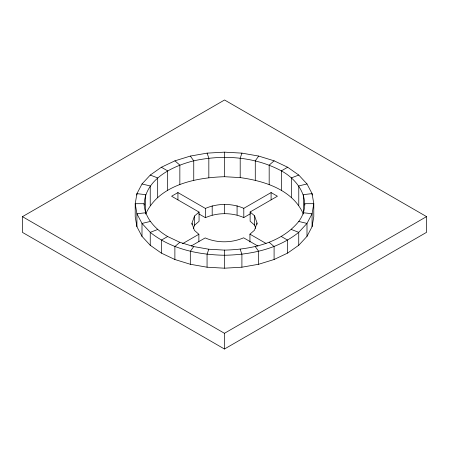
<?xml version="1.0" encoding="UTF-8"?>
<svg xmlns="http://www.w3.org/2000/svg" width="449" height="449" viewBox="0 0 449 449"><rect width="100%" height="100%" fill="white"/><g stroke="black" fill="none" stroke-linecap="round" stroke-linejoin="round"><path stroke-width="0.67" d="M144.112 205.098C144.786 179.448 172.04 166.225 193.749 160.821C222.917 154.439 254.768 156.544 281.355 170.873C299.651 180.666 312.874 202.432 298.765 221.452C281.057 243.206 251.232 249.498 224.483 250.11L224.483 268.193L207.062 267.206L190.314 264.27L174.88 259.511L161.343 253.101L150.247 245.289L141.996 236.376L136.917 226.706L135.211 216.648L135.211 203.711L136.923 193.654L142.007 183.978L150.263 175.065L161.365 167.247L174.908 160.837L190.342 156.072L207.096 153.137L224.517 152.149L241.938 153.131L258.686 156.067L274.12 160.826L287.657 167.236L298.753 175.048L307.004 183.961L312.083 193.631L313.789 203.689L313.789 216.631L312.077 226.689L306.993 236.359L298.737 245.272L287.629 253.084L274.092 259.5L258.658 264.265L241.904 267.2L224.483 268.193M224.517 152.149L224.517 176.71C195.579 177.613 158.924 184.881 145.656 214.072M224.483 250.11L208.802 249.223L207.062 254.263L207.062 267.206M241.938 153.131L240.198 158.177L240.198 177.596C264.388 180.958 292.804 189.764 303.35 214.055M191.981 224.522L191.981 223.204L194.512 216.014L199.064 212.091L171.602 196.235L177.933 192.582L205.395 208.437C217.372 203.178 231.802 203.094 243.801 208.325L271.089 192.57L277.415 196.224L250.127 211.979L250.127 221.217L254.6 225.101L255.7 228.361M193.362 228.524L194.512 225.258L194.512 216.014M250.127 211.979L254.6 215.857L257.019 223.035L254.488 230.225L249.936 234.154L249.936 242.073M208.802 249.223L193.721 246.58L190.314 251.333L190.314 264.27M258.686 156.067L255.279 160.815L255.279 180.24M193.721 246.58L179.825 242.292L174.88 246.568L174.88 259.511M274.12 160.826L269.175 165.103L269.175 184.528M194.512 225.258L199.064 221.329L199.064 212.091M22.45 216.665L224.545 99.987L426.55 216.614L426.55 232.335L224.455 349.013L22.45 232.386L22.45 216.665L224.455 333.293L426.55 216.614M179.825 242.292L167.645 236.522L161.343 240.164L161.343 253.101M287.657 167.236L281.355 170.873L281.355 190.297M182.502 243.717L198.873 234.266L194.4 230.382L191.981 223.204M191.252 245.968L205.199 237.914C217.198 243.15 231.628 243.061 243.605 237.802L257.934 246.074M198.828 213.887L205.395 217.675C217.372 212.416 231.802 212.332 243.801 217.563L250.469 213.713M298.753 175.048L291.345 177.905L291.345 197.324M157.655 229.495L150.247 232.346L141.996 223.434L136.917 213.763L135.211 203.711L144.112 203.706C144.6 218.321 155.775 229.473 167.645 236.522M150.224 221.469L141.996 223.434L141.996 236.376M307.004 183.961L298.776 185.925L298.776 205.35M145.65 212.764L136.917 213.763L136.917 226.706M224.517 176.71L240.198 177.596M303.344 212.747L312.077 213.746L312.077 226.689M142.007 183.978L150.235 185.942L150.235 205.367M298.765 221.452L306.993 223.417L312.077 213.746L313.789 203.689L304.888 203.689L304.888 205.075M150.263 175.065L157.672 177.922L157.672 197.341M291.328 229.478L298.737 232.329L306.993 223.417L306.993 236.359M161.365 167.247L167.668 170.889L167.668 190.309M281.332 236.511L287.629 240.148L287.629 253.084M249.936 234.154L266.055 243.459M174.908 160.837L179.847 165.114L179.847 184.533M269.153 242.28L274.092 246.557L274.092 259.5M255.251 246.574L258.658 251.322L258.658 264.265M190.342 156.072L193.749 160.821L193.749 180.245M207.096 153.137L208.83 158.177L208.83 177.602M240.17 249.217L241.904 254.263L241.904 267.2M312.083 194.995L312.083 193.631L303.35 194.636L303.35 213.365M298.737 245.272L298.737 232.329C277.953 249.083 250.632 254.796 224.483 255.251C198.34 254.796 171.018 249.105 150.247 232.346L150.247 245.289M271.089 192.57L271.089 199.833M257.019 223.035L257.019 224.354M254.6 215.857L254.6 225.101M243.801 208.325L243.801 217.563M237.078 205.743L237.078 214.981M224.646 204.346L224.646 213.589M224.455 333.293L224.455 349.013M212.192 205.805L212.192 215.049M205.395 208.437L205.395 217.675M198.873 234.266L198.873 241.523M177.933 192.582L177.933 199.839M145.656 213.382L145.656 194.653L136.923 193.654L136.923 195.012"/></g></svg>
